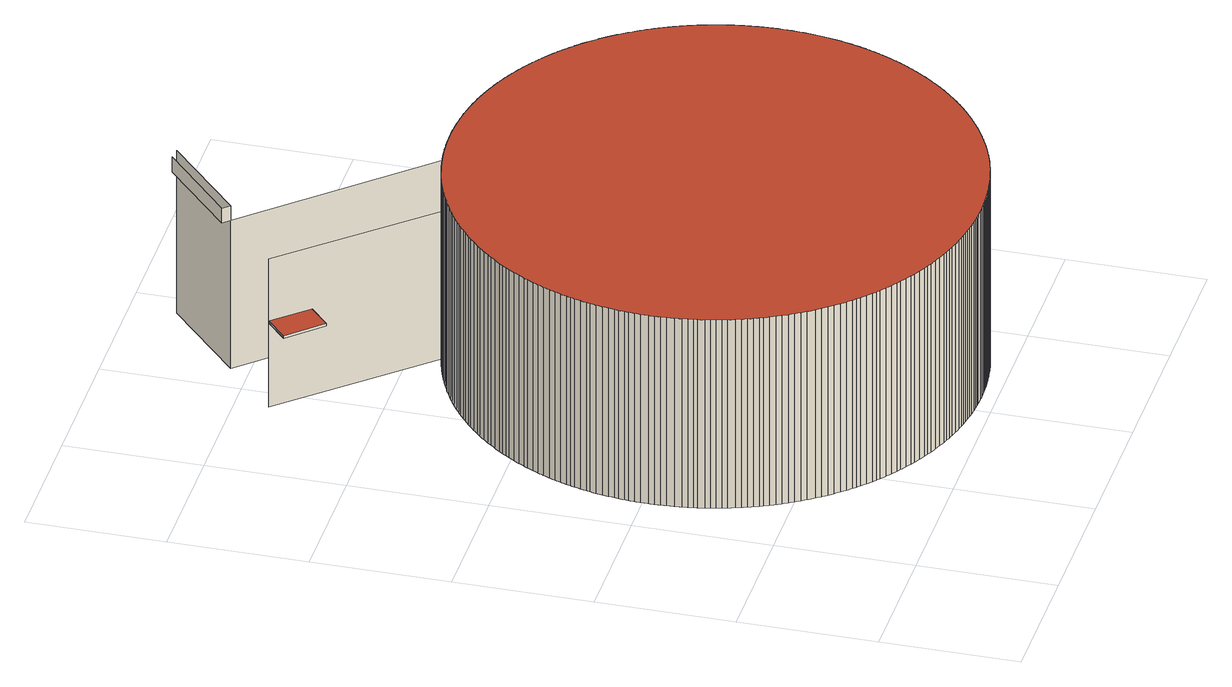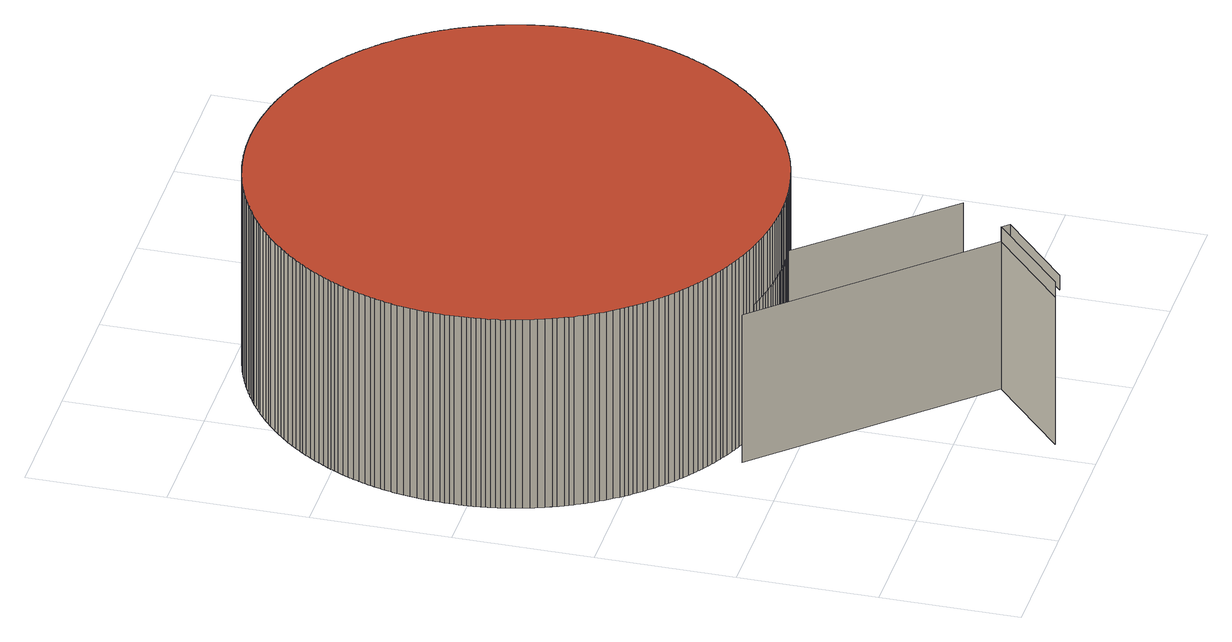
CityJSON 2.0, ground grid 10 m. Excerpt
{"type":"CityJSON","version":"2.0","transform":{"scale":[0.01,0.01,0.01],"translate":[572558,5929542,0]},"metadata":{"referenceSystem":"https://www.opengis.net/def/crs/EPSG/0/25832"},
"CityObjects":{
"building1":{"type":"Building","attributes":{"Grundfläche 2D":"24855.492406","Grundhöhe NN":"0.377"},"children":["building1-1"],"geometry":[{"type":"MultiSurface","lod":"3","boundaries":[[[0,1,2,3,4,5,6,7]],[[8,9,10,11]],[[12,13,14,0,7,15]],[[16,17,18,13,12,19]],[[20,21,22,23,24,17,16,25]],[[26,27,28,22,21,29]],[[11,30,31,8]],[[32,33,34,35,36,27,26,37]],[[38,39,40,34,33,41]],[[9,42,43,10]],[[44,45,46,47,48,39,38,49]],[[9,50,51,52]],[[53,54,55,46,45,56]],[[57,58,59,54,53,60]],[[42,9,52,61]],[[62,63,64,58,57,65]],[[66,67,68,63,62,69]],[[70,71,72,67,66,73]],[[74,75,76,71,70,77]],[[78,79,80,75,74,81]],[[82,83,84,79,78,85]],[[86,87,88,89,90,83,82,91]],[[92,93,94,95,96,88,87,97]]],"semantics":{"surfaces":[{"type":"WallSurface"}],"values":[0,0,0,0,0,0,0,0,0,0,0,0,0,0,0,0,0,0,0,0,0,0,0]}}]},
"building1-1":{"type":"BuildingInstallation","parents":["building1"],"geometry":[{"type":"MultiSurface","lod":"3","boundaries":[[[98,99,100,3]],[[101,4,3,100]],[[102,101,100,99]],[[4,103,98,3]],[[103,102,99,98]],[[102,103,4,101]]],"semantics":{"surfaces":[{"type":"RoofSurface"},{"type":"WallSurface"},{"type":"OuterCeilingSurface"}],"values":[0,1,1,1,1,2]}}]},
"building2":{"type":"Building","attributes":{"Grundfläche 2D":"1093.444161","Grundhöhe NN":"1.852"},"geometry":[{"type":"Solid","lod":"3","boundaries":[[[[104,105,106,107,108,109,110,111,112,113,114,115,116,117,118,119,120,121,122,123,124,125,126,127,128,129,130,131,132,133,134,135,136,137,138,139,140,141,142,143,144,145,146,147,148,149,150,151,152,153,154,155,156,157,158,159,160,161,162,163,164,165,166,167,168,169,170,171,172,173,174,175,176,177,178,179,180,181,182,183,184,185,186,187,188,189,190,191,192,193,194,195,196,197,198,199,200,201,202,203,204,205,206,207,208,209,210,211,212,213,214,215,216,217,218,219,220,221,222,223,224,225,226,227,228,229,230,231,232,233,234,235,236,237,238,239,240,241,242,243,244,245,246,247,248,249,250,251,252,253,254,255,256,257,258,259,260,261,262,263,264,265,266,267,268,269,270,271,272,273,274,275,276,277,278,279,280,281,282,283,284,285,286,287,288,289,290,291,292,293,294,295,296,297,298,299,300,301,302,303,304,305,306,307,308,309,310,311,312,313,314,315,316,317,318,319,320,321,322,323,324,325,326,327,328,329,330,331,332,333,334,335,336,337,338,339,340,341,342,343,344,345,346,347,348,349,350,351,352,353,354,355,356,357,358,359,360,361,362,363,364,365,366,367,368,369,370,371,372,373,374,375,376,377,378,379,380,381,382,383,384,385,386,387,388,389,390,391,392,393,394,395,396,397,398,399,400,401,402,403,404,405,406,407,408,409,410,411,412,413,414,415,416,417,418,419,420,421,422,423,424,425,426,427,428,429,430,431,432,433,434,435,436,437,438,439,440,441,442,443,444,445,446,447,448,449,450,451,452,453,454,455,456,457,458,459,460,461,462,463,464,465,466,467,468,469,470,471,472,473,474,475,476,477,478,479,480,481,482,483,484,485,486,487,488,489,490,491,492,493,494,495,496,497,498,499,500,501,502,503,504,505,506,507,508,509,510,511,512,513,514,515,516,517,518,519,520,521,522,523,524,525,526,527,528,529,530,531,532,533,534,535,536,537,538,539,540,541,542,543,544,545,546,547,548,549,550,551,552,553,554,555,556,557,558,559,560,561,562,563,564,565,566,567,568,569,570,571,572,573,574,575,576,577,578,579,580,581,582,583,584,585,586,587,588,589,590,591,592,593,594,595,596,597,598,599,600,601,602,603,604,605,606,607,608,609,610,611,612,613,614,615,616,617,618,619,620,621,622,623,624,625,626,627,628,629,630,631,632,633,634,635,636,637,638,639,640,641,642,643,644,645,646,647,648,649,650,651,652,653,654,655,656,657,658,659,660,661,662,663,664,665,666,667,668,669,670,671,672,673,674,675,676,677,678,679,680,681,682,683,684,685,686,687,688,689,690,691,692,693,694,695,696,697,698,699,700,701,702,703,704,705,706,707,708,709,710,711,712,713,714,715,716,717,718,719,720,721,722,723,724,725,726,727,728,729,730,731,732,733,734,735,736,737,738,739,740,741,742,743,744,745,746,747,748,749,750,751,752,753,754,755,756,757,758,759,760,761,762,763,764,765,766,767,768,769,770,771,772,773,774,775,776,777,778,779,780,781,782,783,784,785,786,787,788]],[[789,106,105,104,788,787,790,791,792,793]],[[794,795,109,108,107,106,789,796]],[[797,111,110,109,795,798]],[[799,113,112,111,797,800]],[[801,802,116,115,114,113,799,803]],[[804,805,119,118,117,116,802,806]],[[807,121,120,119,805,808]],[[809,810,124,123,122,121,807,811]],[[812,126,125,124,810,813]],[[814,128,127,126,812,815]],[[816,817,131,130,129,128,814,818]],[[819,133,132,131,817,820]],[[821,822,136,135,134,133,819,823]],[[824,825,139,138,137,136,822,826]],[[827,828,142,141,140,139,825,829]],[[830,144,143,142,828,831]],[[832,146,145,144,830,833]],[[834,148,147,146,832,835]],[[836,150,149,148,834,837]],[[838,839,153,152,151,150,836,840]],[[841,842,156,155,154,153,839,843]],[[844,753,752,751,845,846]],[[847,755,754,753,844,848]],[[849,850,758,757,756,755,847,851]],[[852,853,761,760,759,758,850,854]],[[855,763,762,761,853,856]],[[857,858,766,765,764,763,855,859]],[[860,861,769,768,767,766,858,862]],[[863,864,772,771,770,769,861,865]],[[866,867,775,774,773,772,864,868]],[[869,777,776,775,867,870]],[[871,872,873,781,780,779,778,777,869,874]],[[875,783,782,781,873,876]],[[877,785,784,783,875,878]],[[790,787,786,785,877,879]],[[880,881,159,158,157,156,842,882]],[[883,884,162,161,160,159,881,885]],[[886,887,165,164,163,162,884,888]],[[889,167,166,165,887,890]],[[891,892,170,169,168,167,889,893]],[[894,172,171,170,892,895]],[[896,897,175,174,173,172,894,898]],[[899,900,178,177,176,175,897,901]],[[902,903,181,180,179,178,900,904]],[[905,906,184,183,182,181,903,907]],[[908,909,187,186,185,184,906,910]],[[911,189,188,187,909,912]],[[913,191,190,189,911,914]],[[915,193,192,191,913,916]],[[917,195,194,193,915,918]],[[196,195,917,919]],[[197,196,919,920]],[[198,197,920,921]],[[922,200,199,198,921,923]],[[924,202,201,200,922,925]],[[926,204,203,202,924,927]],[[928,206,205,204,926,929]],[[930,208,207,206,928,931]],[[932,210,209,208,930,933]],[[934,212,211,210,932,935]],[[936,214,213,212,934,937]],[[938,216,215,214,936,939]],[[940,218,217,216,938,941]],[[942,220,219,218,940,943]],[[944,222,221,220,942,945]],[[946,947,225,224,223,222,944,948]],[[949,950,228,227,226,225,947,951]],[[952,230,229,228,950,953]],[[954,955,233,232,231,230,952,956]],[[957,958,236,235,234,233,955,959]],[[237,236,958,960]],[[961,962,240,239,238,237,960,963]],[[964,242,241,240,962,965]],[[243,242,964,966]],[[967,968,246,245,244,243,966,969]],[[970,248,247,246,968,971]],[[972,973,251,250,249,248,970,974]],[[975,253,252,251,973,976]],[[977,255,254,253,975,978]],[[979,980,258,257,256,255,977,981]],[[982,983,261,260,259,258,980,984]],[[985,263,262,261,983,986]],[[987,265,264,263,985,988]],[[989,267,266,265,987,990]],[[991,269,268,267,989,992]],[[993,271,270,269,991,994]],[[995,273,272,271,993,996]],[[997,275,274,273,995,998]],[[999,1000,278,277,276,275,997,1001]],[[1002,1003,281,280,279,278,1000,1004]],[[1005,283,282,281,1003,1006]],[[1007,285,284,283,1005,1008]],[[1009,1010,288,287,286,285,1007,1011]],[[1012,290,289,288,1010,1013]],[[1014,1015,293,292,291,290,1012,1016]],[[1017,1018,296,295,294,293,1015,1019]],[[1020,1021,299,298,297,296,1018,1022]],[[1023,1024,302,301,300,299,1021,1025]],[[1026,304,303,302,1024,1027]],[[1028,1029,307,306,305,304,1026,1030]],[[1031,309,308,307,1029,1032]],[[1033,1034,312,311,310,309,1031,1035]],[[1036,314,313,312,1034,1037]],[[1038,1039,317,316,315,314,1036,1040]],[[1041,1042,1043,321,320,319,318,317,1039,1044]],[[1045,1046,324,323,322,321,1043,1047]],[[1048,1049,327,326,325,324,1046,1050]],[[1051,1052,1053,331,330,329,328,327,1049,1054]],[[1055,333,332,331,1053,1056]],[[1057,1058,336,335,334,333,1055,1059]],[[1060,1061,339,338,337,336,1058,1062]],[[1063,1064,342,341,340,339,1061,1065]],[[1066,1067,345,344,343,342,1064,1068]],[[1069,347,346,345,1067,1070]],[[348,347,1069,1071]],[[1072,1073,351,350,349,348,1071,1074]],[[1075,353,352,351,1073,1076]],[[1077,355,354,353,1075,1078]],[[1079,357,356,355,1077,1080]],[[1081,359,358,357,1079,1082]],[[1083,361,360,359,1081,1084]],[[1085,1086,364,363,362,361,1083,1087]],[[1088,366,365,364,1086,1089]],[[1090,368,367,366,1088,1091]],[[1092,370,369,368,1090,1093]],[[1094,372,371,370,1092,1095]],[[1096,1097,375,374,373,372,1094,1098]],[[1099,1100,378,377,376,375,1097,1101]],[[1102,1103,381,380,379,378,1100,1104]],[[1105,383,382,381,1103,1106]],[[1107,385,384,383,1105,1108]],[[1109,1110,388,387,386,385,1107,1111]],[[1112,390,389,388,1110,1113]],[[1114,1115,393,392,391,390,1112,1116]],[[1117,395,394,393,1115,1118]],[[1119,397,396,395,1117,1120]],[[1121,1122,400,399,398,397,1119,1123]],[[1124,402,401,400,1122,1125]],[[1126,1127,405,404,403,402,1124,1128]],[[1129,407,406,405,1127,1130]],[[1131,1132,410,409,408,407,1129,1133]],[[1134,1135,413,412,411,410,1132,1136]],[[1137,415,414,413,1135,1138]],[[1139,417,416,415,1137,1140]],[[1141,419,418,417,1139,1142]],[[1143,1144,422,421,420,419,1141,1145]],[[1146,1147,425,424,423,422,1144,1148]],[[1149,427,426,425,1147,1150]],[[1151,1152,430,429,428,427,1149,1153]],[[1154,1155,433,432,431,430,1152,1156]],[[1157,435,434,433,1155,1158]],[[1159,437,436,435,1157,1160]],[[1161,1162,440,439,438,437,1159,1163]],[[1164,442,441,440,1162,1165]],[[1166,1167,445,444,443,442,1164,1168]],[[1169,447,446,445,1167,1170]],[[1171,1172,450,449,448,447,1169,1173]],[[1174,1175,453,452,451,450,1172,1176]],[[1177,455,454,453,1175,1178]],[[1179,457,456,455,1177,1180]],[[1181,1182,460,459,458,457,1179,1183]],[[1184,462,461,460,1182,1185]],[[1186,1187,465,464,463,462,1184,1188]],[[1189,1190,468,467,466,465,1187,1191]],[[1192,470,469,468,1190,1193]],[[1194,472,471,470,1192,1195]],[[1196,474,473,472,1194,1197]],[[1198,476,475,474,1196,1199]],[[1200,1201,479,478,477,476,1198,1202]],[[1203,1204,482,481,480,479,1201,1205]],[[1206,484,483,482,1204,1207]],[[1208,1209,487,486,485,484,1206,1210]],[[1211,489,488,487,1209,1212]],[[1213,1214,492,491,490,489,1211,1215]],[[1216,1217,495,494,493,492,1214,1218]],[[1219,1220,498,497,496,495,1217,1221]],[[1222,500,499,498,1220,1223]],[[1224,1225,503,502,501,500,1222,1226]],[[1227,505,504,503,1225,1228]],[[1229,507,506,505,1227,1230]],[[1231,1232,510,509,508,507,1229,1233]],[[1234,1235,513,512,511,510,1232,1236]],[[1237,515,514,513,1235,1238]],[[1239,517,516,515,1237,1240]],[[1241,519,518,517,1239,1242]],[[1243,521,520,519,1241,1244]],[[1245,1246,524,523,522,521,1243,1247]],[[1248,526,525,524,1246,1249]],[[1250,1251,529,528,527,526,1248,1252]],[[1253,531,530,529,1251,1254]],[[1255,1256,534,533,532,531,1253,1257]],[[1258,1259,537,536,535,534,1256,1260]],[[1261,539,538,537,1259,1262]],[[1263,541,540,539,1261,1264]],[[1265,1266,544,543,542,541,1263,1267]],[[1268,546,545,544,1266,1269]],[[1270,548,547,546,1268,1271]],[[1272,1273,551,550,549,548,1270,1274]],[[1275,553,552,551,1273,1276]],[[1277,555,554,553,1275,1278]],[[556,555,1277,1279]],[[1280,1281,559,558,557,556,1279,1282]],[[1283,1284,562,561,560,559,1281,1285]],[[1286,564,563,562,1284,1287]],[[1288,1289,567,566,565,564,1286,1290]],[[1291,569,568,567,1289,1292]],[[1293,1294,572,571,570,569,1291,1295]],[[1296,574,573,572,1294,1297]],[[1298,1299,577,576,575,574,1296,1300]],[[1301,1302,580,579,578,577,1299,1303]],[[1304,582,581,580,1302,1305]],[[1306,584,583,582,1304,1307]],[[1308,586,585,584,1306,1309]],[[1310,1311,589,588,587,586,1308,1312]],[[1313,1314,592,591,590,589,1311,1315]],[[1316,594,593,592,1314,1317]],[[1318,1319,597,596,595,594,1316,1320]],[[1321,1322,600,599,598,597,1319,1323]],[[1324,1325,603,602,601,600,1322,1326]],[[1327,1328,606,605,604,603,1325,1329]],[[1330,608,607,606,1328,1331]],[[1332,1333,611,610,609,608,1330,1334]],[[1335,1336,614,613,612,611,1333,1337]],[[1338,1339,617,616,615,614,1336,1340]],[[1341,619,618,617,1339,1342]],[[1343,1344,622,621,620,619,1341,1345]],[[1346,624,623,622,1344,1347]],[[1348,626,625,624,1346,1349]],[[1350,628,627,626,1348,1351]],[[1352,1353,631,630,629,628,1350,1354]],[[1355,633,632,631,1353,1356]],[[1357,635,634,633,1355,1358]],[[1359,1360,638,637,636,635,1357,1361]],[[1362,1363,641,640,639,638,1360,1364]],[[1365,1366,644,643,642,641,1363,1367]],[[1368,646,645,644,1366,1369]],[[1370,1371,649,648,647,646,1368,1372]],[[1373,1374,652,651,650,649,1371,1375]],[[1376,654,653,652,1374,1377]],[[1378,1379,657,656,655,654,1376,1380]],[[1381,1382,660,659,658,657,1379,1383]],[[1384,662,661,660,1382,1385]],[[1386,664,663,662,1384,1387]],[[1388,1389,667,666,665,664,1386,1390]],[[1391,1392,670,669,668,667,1389,1393]],[[1394,672,671,670,1392,1395]],[[1396,674,673,672,1394,1397]],[[1398,676,675,674,1396,1399]],[[1400,678,677,676,1398,1401]],[[1402,1403,681,680,679,678,1400,1404]],[[1405,1406,684,683,682,681,1403,1407]],[[1408,686,685,684,1406,1409]],[[1410,688,687,686,1408,1411]],[[1412,690,689,688,1410,1413]],[[1414,692,691,690,1412,1415]],[[1416,694,693,692,1414,1417]],[[1418,696,695,694,1416,1419]],[[1420,1421,699,698,697,696,1418,1422]],[[1423,701,700,699,1421,1424]],[[1425,703,702,701,1423,1426]],[[1427,705,704,703,1425,1428]],[[1429,707,706,705,1427,1430]],[[1431,709,708,707,1429,1432]],[[1433,1434,712,711,710,709,1431,1435]],[[1436,714,713,712,1434,1437]],[[1438,716,715,714,1436,1439]],[[717,716,1438,1440]],[[1441,719,718,717,1440,1442]],[[1443,721,720,719,1441,1444]],[[1445,723,722,721,1443,1446]],[[1447,1448,726,725,724,723,1445,1449]],[[1450,728,727,726,1448,1451]],[[1452,730,729,728,1450,1453]],[[1454,1455,733,732,731,730,1452,1456]],[[1457,735,734,733,1455,1458]],[[1459,1460,738,737,736,735,1457,1461]],[[1462,1463,741,740,739,738,1460,1464]],[[1465,1466,744,743,742,741,1463,1467]],[[1468,746,745,744,1466,1469]],[[1470,748,747,746,1468,1471]],[[1472,845,751,750,749,748,1470,1473]],[[873,872,871,874,869,870,867,866,868,864,863,865,861,860,862,858,857,859,855,856,853,852,854,850,849,851,847,848,844,846,845,1472,1473,1470,1471,1468,1469,1466,1465,1467,1463,1462,1464,1460,1459,1461,1457,1458,1455,1454,1456,1452,1453,1450,1451,1448,1447,1449,1445,1446,1443,1444,1441,1442,1440,1438,1439,1436,1437,1434,1433,1435,1431,1432,1429,1430,1427,1428,1425,1426,1423,1424,1421,1420,1422,1418,1419,1416,1417,1414,1415,1412,1413,1410,1411,1408,1409,1406,1405,1407,1403,1402,1404,1400,1401,1398,1399,1396,1397,1394,1395,1392,1391,1393,1389,1388,1390,1386,1387,1384,1385,1382,1381,1383,1379,1378,1380,1376,1377,1374,1373,1375,1371,1370,1372,1368,1369,1366,1365,1367,1363,1362,1364,1360,1359,1361,1357,1358,1355,1356,1353,1352,1354,1350,1351,1348,1349,1346,1347,1344,1343,1345,1341,1342,1339,1338,1340,1336,1335,1337,1333,1332,1334,1330,1331,1328,1327,1329,1325,1324,1326,1322,1321,1323,1319,1318,1320,1316,1317,1314,1313,1315,1311,1310,1312,1308,1309,1306,1307,1304,1305,1302,1301,1303,1299,1298,1300,1296,1297,1294,1293,1295,1291,1292,1289,1288,1290,1286,1287,1284,1283,1285,1281,1280,1282,1279,1277,1278,1275,1276,1273,1272,1274,1270,1271,1268,1269,1266,1265,1267,1263,1264,1261,1262,1259,1258,1260,1256,1255,1257,1253,1254,1251,1250,1252,1248,1249,1246,1245,1247,1243,1244,1241,1242,1239,1240,1237,1238,1235,1234,1236,1232,1231,1233,1229,1230,1227,1228,1225,1224,1226,1222,1223,1220,1219,1221,1217,1216,1218,1214,1213,1215,1211,1212,1209,1208,1210,1206,1207,1204,1203,1205,1201,1200,1202,1198,1199,1196,1197,1194,1195,1192,1193,1190,1189,1191,1187,1186,1188,1184,1185,1182,1181,1183,1179,1180,1177,1178,1175,1174,1176,1172,1171,1173,1169,1170,1167,1166,1168,1164,1165,1162,1161,1163,1159,1160,1157,1158,1155,1154,1156,1152,1151,1153,1149,1150,1147,1146,1148,1144,1143,1145,1141,1142,1139,1140,1137,1138,1135,1134,1136,1132,1131,1133,1129,1130,1127,1126,1128,1124,1125,1122,1121,1123,1119,1120,1117,1118,1115,1114,1116,1112,1113,1110,1109,1111,1107,1108,1105,1106,1103,1102,1104,1100,1099,1101,1097,1096,1098,1094,1095,1092,1093,1090,1091,1088,1089,1086,1085,1087,1083,1084,1081,1082,1079,1080,1077,1078,1075,1076,1073,1072,1074,1071,1069,1070,1067,1066,1068,1064,1063,1065,1061,1060,1062,1058,1057,1059,1055,1056,1053,1052,1051,1054,1049,1048,1050,1046,1045,1047,1043,1042,1041,1044,1039,1038,1040,1036,1037,1034,1033,1035,1031,1032,1029,1028,1030,1026,1027,1024,1023,1025,1021,1020,1022,1018,1017,1019,1015,1014,1016,1012,1013,1010,1009,1011,1007,1008,1005,1006,1003,1002,1004,1000,999,1001,997,998,995,996,993,994,991,992,989,990,987,988,985,986,983,982,984,980,979,981,977,978,975,976,973,972,974,970,971,968,967,969,966,964,965,962,961,963,960,958,957,959,955,954,956,952,953,950,949,951,947,946,948,944,945,942,943,940,941,938,939,936,937,934,935,932,933,930,931,928,929,926,927,924,925,922,923,921,920,919,917,918,915,916,913,914,911,912,909,908,910,906,905,907,903,902,904,900,899,901,897,896,898,894,895,892,891,893,889,890,887,886,888,884,883,885,881,880,882,842,841,843,839,838,840,836,837,834,835,832,833,830,831,828,827,829,825,824,826,822,821,823,819,820,817,816,818,814,815,812,813,810,809,811,807,808,805,804,806,802,801,803,799,800,797,798,795,794,796,789,793,792,791,790,879,877,878,875,876]]]],"semantics":{"surfaces":[{"type":"RoofSurface"},{"type":"WallSurface"},{"type":"GroundSurface"}],"values":[[0,1,1,1,1,1,1,1,1,1,1,1,1,1,1,1,1,1,1,1,1,1,1,1,1,1,1,1,1,1,1,1,1,1,1,1,1,1,1,1,1,1,1,1,1,1,1,1,1,1,1,1,1,1,1,1,1,1,1,1,1,1,1,1,1,1,1,1,1,1,1,1,1,1,1,1,1,1,1,1,1,1,1,1,1,1,1,1,1,1,1,1,1,1,1,1,1,1,1,1,1,1,1,1,1,1,1,1,1,1,1,1,1,1,1,1,1,1,1,1,1,1,1,1,1,1,1,1,1,1,1,1,1,1,1,1,1,1,1,1,1,1,1,1,1,1,1,1,1,1,1,1,1,1,1,1,1,1,1,1,1,1,1,1,1,1,1,1,1,1,1,1,1,1,1,1,1,1,1,1,1,1,1,1,1,1,1,1,1,1,1,1,1,1,1,1,1,1,1,1,1,1,1,1,1,1,1,1,1,1,1,1,1,1,1,1,1,1,1,1,1,1,1,1,1,1,1,1,1,1,1,1,1,1,1,1,1,1,1,1,1,1,1,1,1,1,1,1,1,1,1,1,1,1,1,1,1,1,1,1,1,1,1,1,1,1,1,1,1,1,1,1,1,1,1,1,1,1,1,1,1,1,2]]}}]}
},
"vertices":[
[1724,3769,1228],[1696,3801,1228],[834,4764,1228],[834,4764,734],[834,4764,714],[834,4764,38],[1696,3801,38],[1724,3769,38],[1195,5188,1228],[1240,5137,1228],[1240,5137,1347],[1195,5188,1347],[1755,3772,38],[1755,3772,1228],[1740,3771,1228],[1740,3771,38],[1785,3775,38],[1785,3775,1228],[1770,3774,1228],[1770,3774,38],[1815,3777,38],[1830,3778,38],[1830,3778,1228],[1815,3777,1228],[1800,3776,1228],[1800,3776,38],[1875,3781,38],[1875,3781,1228],[1845,3779,1228],[1845,3779,38],[1735,5677,1347],[1735,5677,1228],[1904,3782,38],[1919,3782,38],[1919,3782,1228],[1904,3782,1228],[1889,3781,1228],[1889,3781,38],[1963,3782,38],[1963,3782,1228],[1948,3782,1228],[1948,3782,38],[1825,5670,1228],[1825,5670,1347],[1992,3781,38],[2006,3781,38],[2006,3781,1228],[1992,3781,1228],[1978,3782,1228],[1978,3782,38],[2585,3669,1228],[2585,3669,38],[1240,5137,38],[2049,3779,38],[2049,3779,1228],[2021,3780,1228],[2021,3780,38],[2092,3776,38],[2092,3776,1228],[2064,3778,1228],[2064,3778,38],[1825,5670,38],[2134,3772,38],[2134,3772,1228],[2106,3775,1228],[2106,3775,38],[2176,3768,38],[2176,3768,1228],[2162,3770,1228],[2162,3770,38],[2231,3760,38],[2231,3760,1228],[2203,3764,1228],[2203,3764,38],[2271,3754,38],[2271,3754,1228],[2244,3758,1228],[2244,3758,38],[2311,3746,38],[2311,3746,1228],[2284,3751,1228],[2284,3751,38],[2363,3735,38],[2363,3735,1228],[2337,3741,1228],[2337,3741,38],[2388,3729,38],[2401,3726,38],[2401,3726,1228],[2388,3729,1228],[2376,3732,1228],[2376,3732,38],[2426,3719,38],[2439,3716,38],[2439,3716,1228],[2426,3719,1228],[2414,3722,1228],[2414,3722,38],
[673,4617,734],[896,4376,734],[1052,4521,734],[1052,4521,714],[896,4376,714],[673,4617,714],
[3203,538,1701],[3213,546,1701],[3222,555,1701],[3231,563,1701],[3240,572,1701],[3250,581,1701],[3268,599,1701],[3277,609,1701],[3295,627,1701],[3304,637,1701],[3322,656,1701],[3331,666,1701],[3340,676,1701],[3358,696,1701],[3367,706,1701],[3375,717,1701],[3393,738,1701],[3401,748,1701],[3410,759,1701],[3418,770,1701],[3427,781,1701],[3435,792,1701],[3444,803,1701],[3460,826,1701],[3468,837,1701],[3476,849,1701],[3484,860,1701],[3492,872,1701],[3508,896,1701],[3516,908,1701],[3524,920,1701],[3531,932,1701],[3539,944,1701],[3546,957,1701],[3554,969,1701],[3561,982,1701],[3569,995,1701],[3576,1008,1701],[3583,1020,1701],[3590,1033,1701],[3597,1046,1701],[3604,1060,1701],[3611,1073,1701],[3617,1086,1701],[3624,1100,1701],[3637,1127,1701],[3643,1141,1701],[3649,1154,1701],[3656,1168,1701],[3662,1182,1701],[3668,1196,1701],[3673,1211,1701],[3679,1225,1701],[3685,1239,1701],[3690,1254,1701],[3696,1268,1701],[3701,1283,1701],[3706,1297,1701],[3711,1312,1701],[3717,1327,1701],[3721,1342,1701],[3726,1357,1701],[3731,1372,1701],[3735,1387,1701],[3740,1402,1701],[3744,1417,1701],[3748,1433,1701],[3752,1448,1701],[3756,1463,1701],[3760,1479,1701],[3764,1494,1701],[3767,1510,1701],[3771,1526,1701],[3774,1542,1701],[3777,1557,1701],[3780,1573,1701],[3783,1589,1701],[3786,1605,1701],[3789,1621,1701],[3791,1637,1701],[3794,1653,1701],[3796,1669,1701],[3798,1686,1701],[3800,1702,1701],[3802,1718,1701],[3805,1751,1701],[3806,1767,1701],[3807,1784,1701],[3808,1800,1701],[3809,1817,1701],[3810,1833,1701],[3811,1866,1701],[3812,1899,1701],[3812,1933,1701],[3811,1966,1701],[3810,1999,1701],[3809,2016,1701],[3808,2033,1701],[3807,2050,1701],[3806,2066,1701],[3805,2083,1701],[3803,2100,1701],[3801,2116,1701],[3799,2133,1701],[3797,2150,1701],[3795,2166,1701],[3793,2183,1701],[3791,2200,1701],[3788,2216,1701],[3785,2233,1701],[3782,2249,1701],[3779,2266,1701],[3776,2282,1701],[3772,2299,1701],[3769,2315,1701],[3765,2332,1701],[3761,2348,1701],[3757,2364,1701],[3753,2381,1701],[3749,2397,1701],[3745,2413,1701],[3740,2429,1701],[3735,2446,1701],[3731,2462,1701],[3726,2478,1701],[3715,2510,1701],[3710,2525,1701],[3704,2541,1701],[3699,2557,1701],[3693,2573,1701],[3687,2588,1701],[3681,2604,1701],[3674,2620,1701],[3662,2650,1701],[3655,2666,1701],[3648,2681,1701],[3641,2696,1701],[3634,2711,1701],[3627,2726,1701],[3613,2756,1701],[3597,2785,1701],[3590,2800,1701],[3582,2814,1701],[3574,2829,1701],[3566,2843,1701],[3557,2857,1701],[3549,2871,1701],[3541,2886,1701],[3532,2899,1701],[3523,2913,1701],[3506,2941,1701],[3497,2954,1701],[3488,2968,1701],[3479,2981,1701],[3469,2994,1701],[3460,3007,1701],[3450,3020,1701],[3441,3033,1701],[3431,3046,1701],[3421,3059,1701],[3411,3071,1701],[3402,3084,1701],[3392,3096,1701],[3381,3109,1701],[3371,3121,1701],[3361,3133,1701],[3340,3157,1701],[3330,3168,1701],[3319,3180,1701],[3308,3191,1701],[3298,3203,1701],[3276,3225,1701],[3265,3236,1701],[3254,3247,1701],[3243,3258,1701],[3232,3268,1701],[3221,3279,1701],[3209,3289,1701],[3198,3300,1701],[3187,3310,1701],[3164,3330,1701],[3153,3340,1701],[3141,3350,1701],[3129,3359,1701],[3118,3368,1701],[3106,3378,1701],[3094,3387,1701],[3082,3396,1701],[3071,3405,1701],[3059,3414,1701],[3047,3423,1701],[3035,3431,1701],[3023,3440,1701],[3011,3448,1701],[2999,3457,1701],[2987,3465,1701],[2975,3473,1701],[2963,3481,1701],[2951,3488,1701],[2939,3496,1701],[2915,3511,1701],[2903,3518,1701],[2890,3526,1701],[2878,3533,1701],[2866,3540,1701],[2842,3553,1701],[2829,3560,1701],[2817,3566,1701],[2805,3573,1701],[2793,3579,1701],[2780,3585,1701],[2768,3591,1701],[2756,3597,1701],[2744,3603,1701],[2731,3609,1701],[2719,3614,1701],[2707,3620,1701],[2694,3625,1701],[2682,3631,1701],[2670,3636,1701],[2658,3641,1701],[2646,3646,1701],[2633,3651,1701],[2621,3656,1701],[2609,3660,1701],[2597,3665,1701],[2585,3669,1701],[2573,3674,1701],[2548,3682,1701],[2536,3686,1701],[2524,3690,1701],[2512,3694,1701],[2500,3698,1701],[2476,3705,1701],[2464,3709,1701],[2451,3712,1701],[2439,3716,1701],[2426,3719,1701],[2414,3722,1701],[2401,3726,1701],[2388,3729,1701],[2376,3732,1701],[2363,3735,1701],[2337,3741,1701],[2311,3746,1701],[2284,3751,1701],[2271,3754,1701],[2244,3758,1701],[2231,3760,1701],[2203,3764,1701],[2176,3768,1701],[2162,3770,1701],[2134,3772,1701],[2106,3775,1701],[2092,3776,1701],[2064,3778,1701],[2049,3779,1701],[2021,3780,1701],[2006,3781,1701],[1992,3781,1701],[1978,3782,1701],[1963,3782,1701],[1948,3782,1701],[1919,3782,1701],[1904,3782,1701],[1889,3781,1701],[1875,3781,1701],[1845,3779,1701],[1830,3778,1701],[1815,3777,1701],[1800,3776,1701],[1785,3775,1701],[1770,3774,1701],[1755,3772,1701],[1740,3771,1701],[1724,3769,1701],[1709,3767,1701],[1694,3765,1701],[1679,3763,1701],[1664,3760,1701],[1648,3758,1701],[1633,3755,1701],[1618,3753,1701],[1603,3750,1701],[1587,3747,1701],[1572,3744,1701],[1557,3741,1701],[1541,3737,1701],[1526,3734,1701],[1511,3730,1701],[1495,3727,1701],[1480,3723,1701],[1449,3714,1701],[1434,3710,1701],[1419,3706,1701],[1403,3701,1701],[1388,3696,1701],[1373,3692,1701],[1357,3687,1701],[1342,3681,1701],[1327,3676,1701],[1312,3671,1701],[1296,3665,1701],[1281,3659,1701],[1266,3653,1701],[1251,3647,1701],[1236,3641,1701],[1221,3635,1701],[1206,3629,1701],[1191,3622,1701],[1176,3615,1701],[1161,3608,1701],[1146,3601,1701],[1131,3594,1701],[1116,3587,1701],[1101,3580,1701],[1087,3572,1701],[1072,3564,1701],[1057,3557,1701],[1043,3549,1701],[1028,3540,1701],[1014,3532,1701],[1000,3524,1701],[985,3515,1701],[971,3507,1701],[957,3498,1701],[943,3489,1701],[929,3480,1701],[915,3471,1701],[901,3461,1701],[887,3452,1701],[873,3442,1701],[859,3433,1701],[846,3423,1701],[832,3413,1701],[819,3403,1701],[806,3392,1701],[792,3382,1701],[779,3372,1701],[766,3361,1701],[753,3350,1701],[740,3340,1701],[728,3329,1701],[715,3318,1701],[702,3306,1701],[690,3295,1701],[677,3284,1701],[665,3272,1701],[653,3261,1701],[641,3249,1701],[629,3237,1701],[617,3225,1701],[594,3201,1701],[582,3189,1701],[571,3176,1701],[559,3164,1701],[548,3151,1701],[537,3139,1701],[526,3126,1701],[516,3113,1701],[505,3100,1701],[494,3087,1701],[484,3074,1701],[473,3061,1701],[463,3048,1701],[453,3035,1701],[443,3021,1701],[433,3008,1701],[424,2994,1701],[414,2981,1701],[405,2967,1701],[386,2939,1701],[377,2925,1701],[369,2912,1701],[360,2898,1701],[351,2883,1701],[343,2869,1701],[334,2855,1701],[326,2841,1701],[318,2827,1701],[310,2812,1701],[302,2798,1701],[295,2783,1701],[287,2769,1701],[272,2740,1701],[265,2725,1701],[258,2711,1701],[252,2696,1701],[245,2681,1701],[238,2667,1701],[232,2652,1701],[226,2637,1701],[220,2622,1701],[214,2607,1701],[208,2593,1701],[202,2578,1701],[191,2548,1701],[186,2533,1701],[181,2518,1701],[176,2503,1701],[171,2488,1701],[166,2473,1701],[161,2458,1701],[157,2443,1701],[153,2428,1701],[148,2413,1701],[144,2398,1701],[140,2383,1701],[136,2368,1701],[133,2353,1701],[129,2338,1701],[126,2324,1701],[119,2294,1701],[116,2279,1701],[114,2264,1701],[108,2234,1701],[106,2219,1701],[101,2190,1701],[99,2175,1701],[97,2160,1701],[95,2146,1701],[93,2131,1701],[92,2116,1701],[90,2102,1701],[89,2087,1701],[87,2072,1701],[86,2058,1701],[85,2043,1701],[84,2029,1701],[83,2015,1701],[83,2000,1701],[82,1986,1701],[82,1972,1701],[81,1957,1701],[81,1929,1701],[81,1901,1701],[81,1887,1701],[82,1859,1701],[82,1845,1701],[83,1831,1701],[83,1818,1701],[85,1790,1701],[86,1777,1701],[88,1750,1701],[91,1723,1701],[94,1696,1701],[95,1683,1701],[97,1670,1701],[99,1657,1701],[103,1631,1701],[107,1605,1701],[109,1592,1701],[114,1567,1701],[119,1542,1701],[121,1530,1701],[124,1517,1701],[127,1505,1701],[130,1493,1701],[132,1480,1701],[139,1455,1701],[142,1443,1701],[145,1430,1701],[149,1418,1701],[152,1405,1701],[160,1380,1701],[163,1367,1701],[167,1355,1701],[171,1342,1701],[180,1317,1701],[189,1291,1701],[193,1279,1701],[198,1266,1701],[203,1253,1701],[208,1240,1701],[213,1228,1701],[218,1215,1701],[223,1202,1701],[234,1176,1701],[239,1164,1701],[245,1151,1701],[251,1138,1701],[263,1112,1701],[269,1100,1701],[275,1087,1701],[282,1074,1701],[288,1061,1701],[295,1049,1701],[302,1036,1701],[308,1023,1701],[316,1011,1701],[330,985,1701],[337,972,1701],[345,960,1701],[352,947,1701],[360,934,1701],[368,922,1701],[376,909,1701],[384,897,1701],[392,884,1701],[401,872,1701],[409,859,1701],[418,847,1701],[435,822,1701],[453,798,1701],[462,786,1701],[472,774,1701],[481,762,1701],[491,749,1701],[501,737,1701],[510,725,1701],[520,713,1701],[530,702,1701],[541,690,1701],[551,678,1701],[561,667,1701],[583,643,1701],[594,632,1701],[604,620,1701],[615,609,1701],[627,598,1701],[638,587,1701],[649,575,1701],[661,564,1701],[684,543,1701],[696,532,1701],[708,521,1701],[720,510,1701],[732,500,1701],[745,489,1701],[757,479,1701],[770,469,1701],[782,458,1701],[795,448,1701],[808,438,1701],[821,428,1701],[834,419,1701],[847,409,1701],[861,399,1701],[874,390,1701],[888,380,1701],[901,371,1701],[915,362,1701],[929,353,1701],[943,344,1701],[956,335,1701],[971,326,1701],[985,318,1701],[999,309,1701],[1013,301,1701],[1028,292,1701],[1042,284,1701],[1057,276,1701],[1072,268,1701],[1086,261,1701],[1101,253,1701],[1116,246,1701],[1131,238,1701],[1146,231,1701],[1162,224,1701],[1177,217,1701],[1192,210,1701],[1208,203,1701],[1223,197,1701],[1239,190,1701],[1254,184,1701],[1270,178,1701],[1285,172,1701],[1317,160,1701],[1333,154,1701],[1349,149,1701],[1365,144,1701],[1381,138,1701],[1397,133,1701],[1413,129,1701],[1429,124,1701],[1445,119,1701],[1461,115,1701],[1478,111,1701],[1494,106,1701],[1510,102,1701],[1527,99,1701],[1543,95,1701],[1559,91,1701],[1576,88,1701],[1592,85,1701],[1609,82,1701],[1625,79,1701],[1642,76,1701],[1658,73,1701],[1675,71,1701],[1692,68,1701],[1708,66,1701],[1725,64,1701],[1741,62,1701],[1758,60,1701],[1774,59,1701],[1791,57,1701],[1807,56,1701],[1824,55,1701],[1841,54,1701],[1857,53,1701],[1874,52,1701],[1907,51,1701],[1923,51,1701],[1940,51,1701],[1956,51,1701],[1972,51,1701],[1989,51,1701],[2005,52,1701],[2021,52,1701],[2038,53,1701],[2054,54,1701],[2070,55,1701],[2103,57,1701],[2135,60,1701],[2151,62,1701],[2167,64,1701],[2183,66,1701],[2199,68,1701],[2214,70,1701],[2230,72,1701],[2246,75,1701],[2262,78,1701],[2293,83,1701],[2308,86,1701],[2339,92,1701],[2355,96,1701],[2370,99,1701],[2385,103,1701],[2400,107,1701],[2415,111,1701],[2430,114,1701],[2445,119,1701],[2460,123,1701],[2475,127,1701],[2490,132,1701],[2504,136,1701],[2519,141,1701],[2533,145,1701],[2548,150,1701],[2576,160,1701],[2605,171,1701],[2619,176,1701],[2632,181,1701],[2646,187,1701],[2660,193,1701],[2674,198,1701],[2687,204,1701],[2701,210,1701],[2714,216,1701],[2728,222,1701],[2754,234,1701],[2767,241,1701],[2780,247,1701],[2793,254,1701],[2806,260,1701],[2818,267,1701],[2831,274,1701],[2844,280,1701],[2868,294,1701],[2881,301,1701],[2893,308,1701],[2905,316,1701],[2917,323,1701],[2929,330,1701],[2940,337,1701],[2952,345,1701],[2964,352,1701],[2975,360,1701],[2986,367,1701],[2998,375,1701],[3009,383,1701],[3020,390,1701],[3031,398,1701],[3042,406,1701],[3053,414,1701],[3063,422,1701],[3074,430,1701],[3095,446,1701],[3115,462,1701],[3126,471,1701],[3146,487,1701],[3165,504,1701],[3175,512,1701],[3194,529,1701],[3222,555,185],[3175,512,185],[3194,529,185],[3203,538,185],[3213,546,185],[3240,572,185],[3250,581,185],[3231,563,185],[3277,609,185],[3268,599,185],[3304,637,185],[3295,627,185],[3331,666,185],[3340,676,185],[3322,656,185],[3367,706,185],[3375,717,185],[3358,696,185],[3401,748,185],[3393,738,185],[3418,770,185],[3427,781,185],[3410,759,185],[3444,803,185],[3435,792,185],[3468,837,185],[3460,826,185],[3484,860,185],[3492,872,185],[3476,849,185],[3516,908,185],[3508,896,185],[3531,932,185],[3539,944,185],[3524,920,185],[3554,969,185],[3561,982,185],[3546,957,185],[3576,1008,185],[3583,1020,185],[3569,995,185],[3597,1046,185],[3590,1033,185],[3611,1073,185],[3604,1060,185],[3624,1100,185],[3617,1086,185],[3643,1141,185],[3637,1127,185],[3656,1168,185],[3662,1182,185],[3649,1154,185],[3673,1211,185],[3679,1225,185],[3668,1196,185],[2714,216,185],[2687,204,185],[2701,210,185],[2754,234,185],[2728,222,185],[2780,247,185],[2793,254,185],[2767,241,185],[2818,267,185],[2831,274,185],[2806,260,185],[2868,294,185],[2844,280,185],[2893,308,185],[2905,316,185],[2881,301,185],[2929,330,185],[2940,337,185],[2917,323,185],[2964,352,185],[2975,360,185],[2952,345,185],[2998,375,185],[3009,383,185],[2986,367,185],[3031,398,185],[3020,390,185],[3053,414,185],[3063,422,185],[3074,430,185],[3042,406,185],[3115,462,185],[3095,446,185],[3146,487,185],[3126,471,185],[3165,504,185],[3690,1254,185],[3696,1268,185],[3685,1239,185],[3706,1297,185],[3711,1312,185],[3701,1283,185],[3721,1342,185],[3726,1357,185],[3717,1327,185],[3735,1387,185],[3731,1372,185],[3744,1417,185],[3748,1433,185],[3740,1402,185],[3756,1463,185],[3752,1448,185],[3764,1494,185],[3767,1510,185],[3760,1479,185],[3774,1542,185],[3777,1557,185],[3771,1526,185],[3783,1589,185],[3786,1605,185],[3780,1573,185],[3791,1637,185],[3794,1653,185],[3789,1621,185],[3798,1686,185],[3800,1702,185],[3796,1669,185],[3805,1751,185],[3802,1718,185],[3807,1784,185],[3806,1767,185],[3809,1817,185],[3808,1800,185],[3811,1866,185],[3810,1833,185],[3812,1899,185],[3812,1933,185],[3811,1966,185],[3809,2016,185],[3810,1999,185],[3807,2050,185],[3808,2033,185],[3805,2083,185],[3806,2066,185],[3801,2116,185],[3803,2100,185],[3797,2150,185],[3799,2133,185],[3793,2183,185],[3795,2166,185],[3788,2216,185],[3791,2200,185],[3782,2249,185],[3785,2233,185],[3776,2282,185],[3779,2266,185],[3769,2315,185],[3772,2299,185],[3761,2348,185],[3765,2332,185],[3753,2381,185],[3757,2364,185],[3745,2413,185],[3740,2429,185],[3749,2397,185],[3731,2462,185],[3726,2478,185],[3735,2446,185],[3710,2525,185],[3715,2510,185],[3699,2557,185],[3693,2573,185],[3704,2541,185],[3681,2604,185],[3674,2620,185],[3687,2588,185],[3662,2650,185],[3648,2681,185],[3641,2696,185],[3655,2666,185],[3627,2726,185],[3634,2711,185],[3613,2756,185],[3590,2800,185],[3582,2814,185],[3597,2785,185],[3566,2843,185],[3574,2829,185],[3549,2871,185],[3541,2886,185],[3557,2857,185],[3523,2913,185],[3532,2899,185],[3497,2954,185],[3506,2941,185],[3479,2981,185],[3469,2994,185],[3488,2968,185],[3450,3020,185],[3441,3033,185],[3460,3007,185],[3421,3059,185],[3431,3046,185],[3402,3084,185],[3411,3071,185],[3381,3109,185],[3392,3096,185],[3361,3133,185],[3371,3121,185],[3330,3168,185],[3340,3157,185],[3308,3191,185],[3319,3180,185],[3276,3225,185],[3298,3203,185],[3254,3247,185],[3243,3258,185],[3265,3236,185],[3221,3279,185],[3209,3289,185],[3232,3268,185],[3187,3310,185],[3198,3300,185],[3153,3340,185],[3164,3330,185],[3129,3359,185],[3118,3368,185],[3141,3350,185],[3094,3387,185],[3106,3378,185],[3071,3405,185],[3059,3414,185],[3082,3396,185],[3035,3431,185],[3023,3440,185],[3047,3423,185],[2999,3457,185],[2987,3465,185],[3011,3448,185],[2963,3481,185],[2951,3488,185],[2975,3473,185],[2915,3511,185],[2939,3496,185],[2890,3526,185],[2878,3533,185],[2903,3518,185],[2842,3553,185],[2866,3540,185],[2817,3566,185],[2805,3573,185],[2829,3560,185],[2780,3585,185],[2793,3579,185],[2756,3597,185],[2744,3603,185],[2768,3591,185],[2719,3614,185],[2707,3620,185],[2694,3625,185],[2731,3609,185],[2670,3636,185],[2658,3641,185],[2682,3631,185],[2633,3651,185],[2621,3656,185],[2646,3646,185],[2597,3665,185],[2585,3669,185],[2573,3674,185],[2609,3660,185],[2536,3686,185],[2548,3682,185],[2512,3694,185],[2500,3698,185],[2524,3690,185],[2464,3709,185],[2451,3712,185],[2476,3705,185],[2426,3719,185],[2414,3722,185],[2439,3716,185],[2388,3729,185],[2376,3732,185],[2401,3726,185],[2337,3741,185],[2363,3735,185],[2311,3746,185],[2271,3754,185],[2244,3758,185],[2284,3751,185],[2203,3764,185],[2231,3760,185],[2162,3770,185],[2176,3768,185],[2106,3775,185],[2134,3772,185],[2064,3778,185],[2092,3776,185],[2021,3780,185],[2049,3779,185],[1992,3781,185],[1978,3782,185],[2006,3781,185],[1948,3782,185],[1963,3782,185],[1904,3782,185],[1919,3782,185],[1875,3781,185],[1889,3781,185],[1830,3778,185],[1845,3779,185],[1800,3776,185],[1785,3775,185],[1815,3777,185],[1755,3772,185],[1740,3771,185],[1770,3774,185],[1709,3767,185],[1694,3765,185],[1724,3769,185],[1664,3760,185],[1679,3763,185],[1633,3755,185],[1648,3758,185],[1603,3750,185],[1587,3747,185],[1618,3753,185],[1557,3741,185],[1572,3744,185],[1526,3734,185],[1511,3730,185],[1541,3737,185],[1480,3723,185],[1495,3727,185],[1434,3710,185],[1449,3714,185],[1403,3701,185],[1388,3696,185],[1419,3706,185],[1357,3687,185],[1373,3692,185],[1327,3676,185],[1312,3671,185],[1342,3681,185],[1281,3659,185],[1296,3665,185],[1251,3647,185],[1236,3641,185],[1266,3653,185],[1206,3629,185],[1191,3622,185],[1221,3635,185],[1161,3608,185],[1176,3615,185],[1131,3594,185],[1146,3601,185],[1101,3580,185],[1116,3587,185],[1072,3564,185],[1057,3557,185],[1087,3572,185],[1028,3540,185],[1014,3532,185],[1043,3549,185],[985,3515,185],[1000,3524,185],[957,3498,185],[943,3489,185],[971,3507,185],[915,3471,185],[901,3461,185],[929,3480,185],[873,3442,185],[887,3452,185],[846,3423,185],[859,3433,185],[819,3403,185],[806,3392,185],[832,3413,185],[779,3372,185],[792,3382,185],[753,3350,185],[740,3340,185],[766,3361,185],[715,3318,185],[728,3329,185],[690,3295,185],[677,3284,185],[702,3306,185],[653,3261,185],[641,3249,185],[665,3272,185],[617,3225,185],[629,3237,185],[582,3189,185],[594,3201,185],[559,3164,185],[548,3151,185],[571,3176,185],[526,3126,185],[537,3139,185],[505,3100,185],[494,3087,185],[516,3113,185],[473,3061,185],[463,3048,185],[484,3074,185],[443,3021,185],[453,3035,185],[424,2994,185],[433,3008,185],[405,2967,185],[414,2981,185],[377,2925,185],[386,2939,185],[360,2898,185],[351,2883,185],[369,2912,185],[334,2855,185],[326,2841,185],[343,2869,185],[310,2812,185],[318,2827,185],[295,2783,185],[287,2769,185],[302,2798,185],[265,2725,185],[272,2740,185],[252,2696,185],[245,2681,185],[258,2711,185],[232,2652,185],[226,2637,185],[238,2667,185],[214,2607,185],[208,2593,185],[220,2622,185],[191,2548,185],[202,2578,185],[181,2518,185],[176,2503,185],[186,2533,185],[166,2473,185],[171,2488,185],[157,2443,185],[161,2458,185],[148,2413,185],[144,2398,185],[153,2428,185],[136,2368,185],[133,2353,185],[140,2383,185],[126,2324,185],[129,2338,185],[116,2279,185],[119,2294,185],[108,2234,185],[114,2264,185],[101,2190,185],[106,2219,185],[97,2160,185],[95,2146,185],[99,2175,185],[92,2116,185],[93,2131,185],[89,2087,185],[87,2072,185],[90,2102,185],[85,2043,185],[86,2058,185],[83,2015,185],[83,2000,185],[84,2029,185],[82,1972,185],[81,1957,185],[82,1986,185],[81,1901,185],[81,1929,185],[82,1859,185],[81,1887,185],[83,1831,185],[83,1818,185],[82,1845,185],[86,1777,185],[85,1790,185],[91,1723,185],[88,1750,185],[95,1683,185],[97,1670,185],[94,1696,185],[103,1631,185],[99,1657,185],[109,1592,185],[107,1605,185],[114,1567,185],[121,1530,185],[124,1517,185],[119,1542,185],[130,1493,185],[132,1480,185],[127,1505,185],[142,1443,185],[139,1455,185],[149,1418,185],[152,1405,185],[145,1430,185],[163,1367,185],[160,1380,185],[171,1342,185],[180,1317,185],[167,1355,185],[193,1279,185],[189,1291,185],[203,1253,185],[208,1240,185],[198,1266,185],[218,1215,185],[223,1202,185],[213,1228,185],[239,1164,185],[234,1176,185],[251,1138,185],[245,1151,185],[269,1100,185],[263,1112,185],[282,1074,185],[288,1061,185],[275,1087,185],[302,1036,185],[308,1023,185],[295,1049,185],[330,985,185],[316,1011,185],[345,960,185],[352,947,185],[337,972,185],[368,922,185],[376,909,185],[360,934,185],[392,884,185],[401,872,185],[384,897,185],[418,847,185],[435,822,185],[409,859,185],[462,786,185],[453,798,185],[481,762,185],[491,749,185],[472,774,185],[510,725,185],[520,713,185],[501,737,185],[541,690,185],[551,678,185],[530,702,185],[583,643,185],[561,667,185],[604,620,185],[615,609,185],[594,632,185],[638,587,185],[627,598,185],[661,564,185],[649,575,185],[696,532,185],[684,543,185],[720,510,185],[732,500,185],[708,521,185],[757,479,185],[745,489,185],[782,458,185],[770,469,185],[808,438,185],[821,428,185],[795,448,185],[847,409,185],[861,399,185],[834,419,185],[888,380,185],[901,371,185],[874,390,185],[929,353,185],[915,362,185],[956,335,185],[971,326,185],[943,344,185],[999,309,185],[1013,301,185],[985,318,185],[1042,284,185],[1028,292,185],[1072,268,185],[1086,261,185],[1057,276,185],[1116,246,185],[1131,238,185],[1101,253,185],[1162,224,185],[1146,231,185],[1192,210,185],[1177,217,185],[1223,197,185],[1239,190,185],[1208,203,185],[1270,178,185],[1285,172,185],[1254,184,185],[1333,154,185],[1317,160,185],[1365,144,185],[1349,149,185],[1397,133,185],[1381,138,185],[1429,124,185],[1413,129,185],[1461,115,185],[1478,111,185],[1445,119,185],[1510,102,185],[1527,99,185],[1494,106,185],[1559,91,185],[1543,95,185],[1592,85,185],[1576,88,185],[1625,79,185],[1609,82,185],[1658,73,185],[1642,76,185],[1692,68,185],[1675,71,185],[1725,64,185],[1708,66,185],[1758,60,185],[1774,59,185],[1741,62,185],[1807,56,185],[1791,57,185],[1841,54,185],[1824,55,185],[1874,52,185],[1857,53,185],[1923,51,185],[1907,51,185],[1956,51,185],[1940,51,185],[1989,51,185],[2005,52,185],[1972,51,185],[2038,53,185],[2021,52,185],[2070,55,185],[2054,54,185],[2103,57,185],[2151,62,185],[2135,60,185],[2183,66,185],[2167,64,185],[2214,70,185],[2199,68,185],[2246,75,185],[2262,78,185],[2230,72,185],[2308,86,185],[2293,83,185],[2355,96,185],[2339,92,185],[2385,103,185],[2400,107,185],[2370,99,185],[2430,114,185],[2415,111,185],[2460,123,185],[2475,127,185],[2445,119,185],[2504,136,185],[2519,141,185],[2490,132,185],[2548,150,185],[2576,160,185],[2533,145,185],[2619,176,185],[2605,171,185],[2646,187,185],[2632,181,185],[2674,198,185],[2660,193,185]
]}
